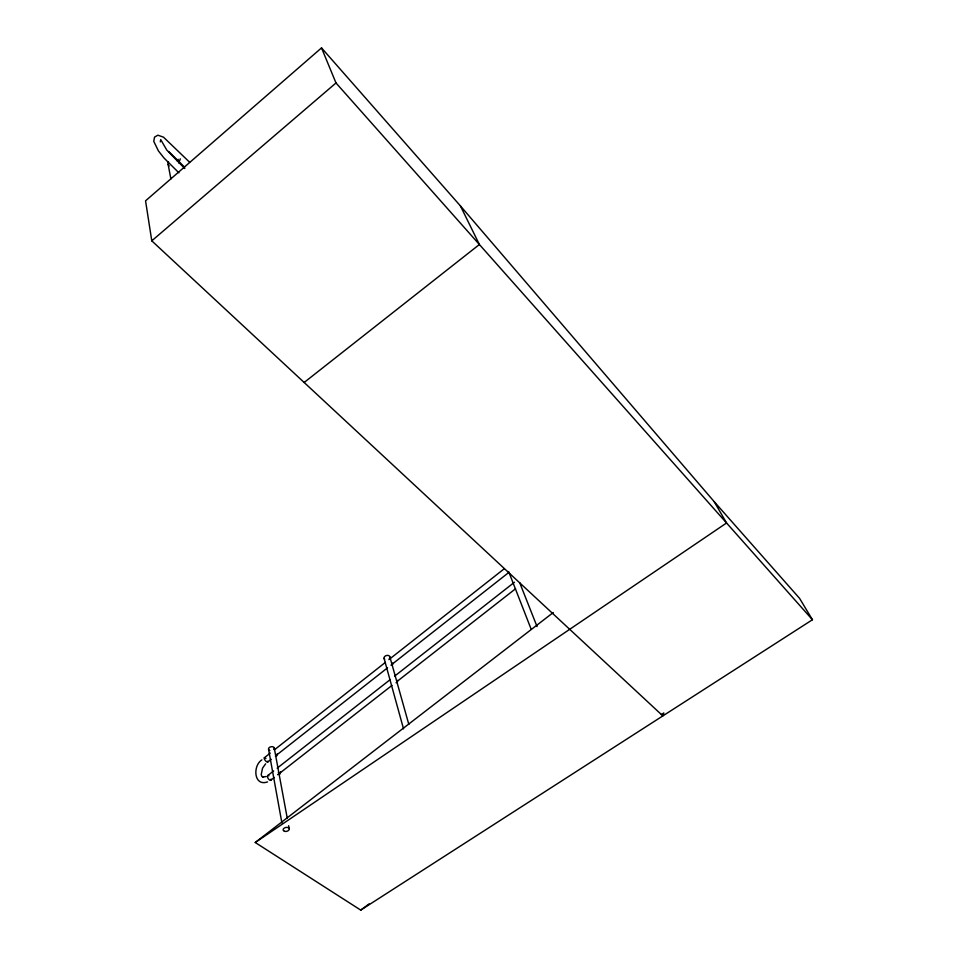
<?xml version="1.0" encoding="UTF-8"?>
<svg xmlns="http://www.w3.org/2000/svg" width="958" height="958" viewBox="0 0 958 958"><rect width="100%" height="100%" fill="white"/><g stroke="black" fill="none" stroke-linecap="round" stroke-linejoin="round"><path stroke-width="1.44" d="M278.874 772.855L278.347 772.483M160.297 141.88L160.728 139.605L166.788 150.083L184.798 168.536M177.338 161.255L178.2 159.291M178.763 162.968L180.296 158.848M261.881 759.862C252.577 765.622 253.726 786.829 267.545 781.908M265.617 763.825L262.552 768.124L261.223 774.519L261.797 776.231L263.522 777.237L262.468 776.962L266.084 776.567M553.281 612.521L255.235 842.501L360.735 910.1L812.444 619.742L799.559 598.331L714.225 501.693L460.427 205.934L321.517 47.9L145.556 200.833L151.783 240.841L662.852 715.901L663.822 712.944L661.379 714.524M151.783 240.841L335.995 82.963L321.517 47.9M304.153 382.481L479.383 244.518L460.427 205.934M264.384 757.742L270.252 753.108M274.958 749.407L385.391 662.397M388.912 659.619L504.052 568.908M267.677 762.077L271.21 759.299M275.904 755.611L387.583 667.786M391.115 665.008L508.674 572.561M267.749 775.561L273.629 770.95M277.149 768.196L389.93 679.821M394.636 676.132L514.47 582.236M270.719 780.255L274.251 777.489M277.784 774.735L391.966 685.425M396.672 681.749L515.56 588.763M360.735 910.1L369.141 903.861M255.235 842.501L726.559 522.984L714.225 501.693M391.379 665.391L392.672 664.601L392.66 663.056M396.037 682.731L397.342 682.3L397.522 680.36M275.449 756.365L276.802 755.886L277.149 753.91M278.191 774.292L280.155 773.92L280.502 771.909M178.906 172.823L164.105 158.118L158.429 150.933L153.759 141.341L154.549 137.102L157.89 135.186L163.519 137.186L189.624 162.225M168.692 151.508L184.631 167.231M335.995 82.963L812.444 619.742M169.123 165.938L168.524 165.219A3.796 3.509 -4.9 0 1 168.524 161.698M519.667 582.62L537.043 626.556M508.65 571.555L531.187 629.298M389.858 656.841L408.815 724.392M384.062 658.35L403.534 728.858M168.141 164.369L170.871 178.966M274.251 747.97L287.28 818.371M288.633 825.7L289.184 828.634M268.587 749.443L281.88 822.85M267.785 761.131A2.73 0.934 51.5 0 1 266.444 761.646A2.73 0.934 51.5 0 1 264.192 758.389A2.73 0.934 51.5 0 1 265.941 758.437M271.018 779.129A2.778 1.209 57.4 0 1 269.545 780.016A2.778 1.209 57.4 0 1 267.45 776.687A2.778 1.209 57.4 0 1 268.923 775.812M389.367 658.505A2.994 2.12 -15.5 0 0 389.223 655.907A2.994 2.12 -15.5 0 0 385.715 655.799L385.068 656.194A2.994 2.12 -15.5 0 0 384.697 659.272M273.868 749.515A2.934 1.988 -11.3 0 0 273.557 747.12A2.934 1.988 -11.3 0 0 270.072 747.06L269.449 747.432A2.934 1.988 -11.3 0 0 269.869 750.569M284.538 831.305A3.09 1.988 -11.6 0 0 289.244 829.149A3.09 1.988 -11.6 0 0 284.789 827.784A3.09 1.988 -11.6 0 0 284.538 831.305"/></g></svg>
